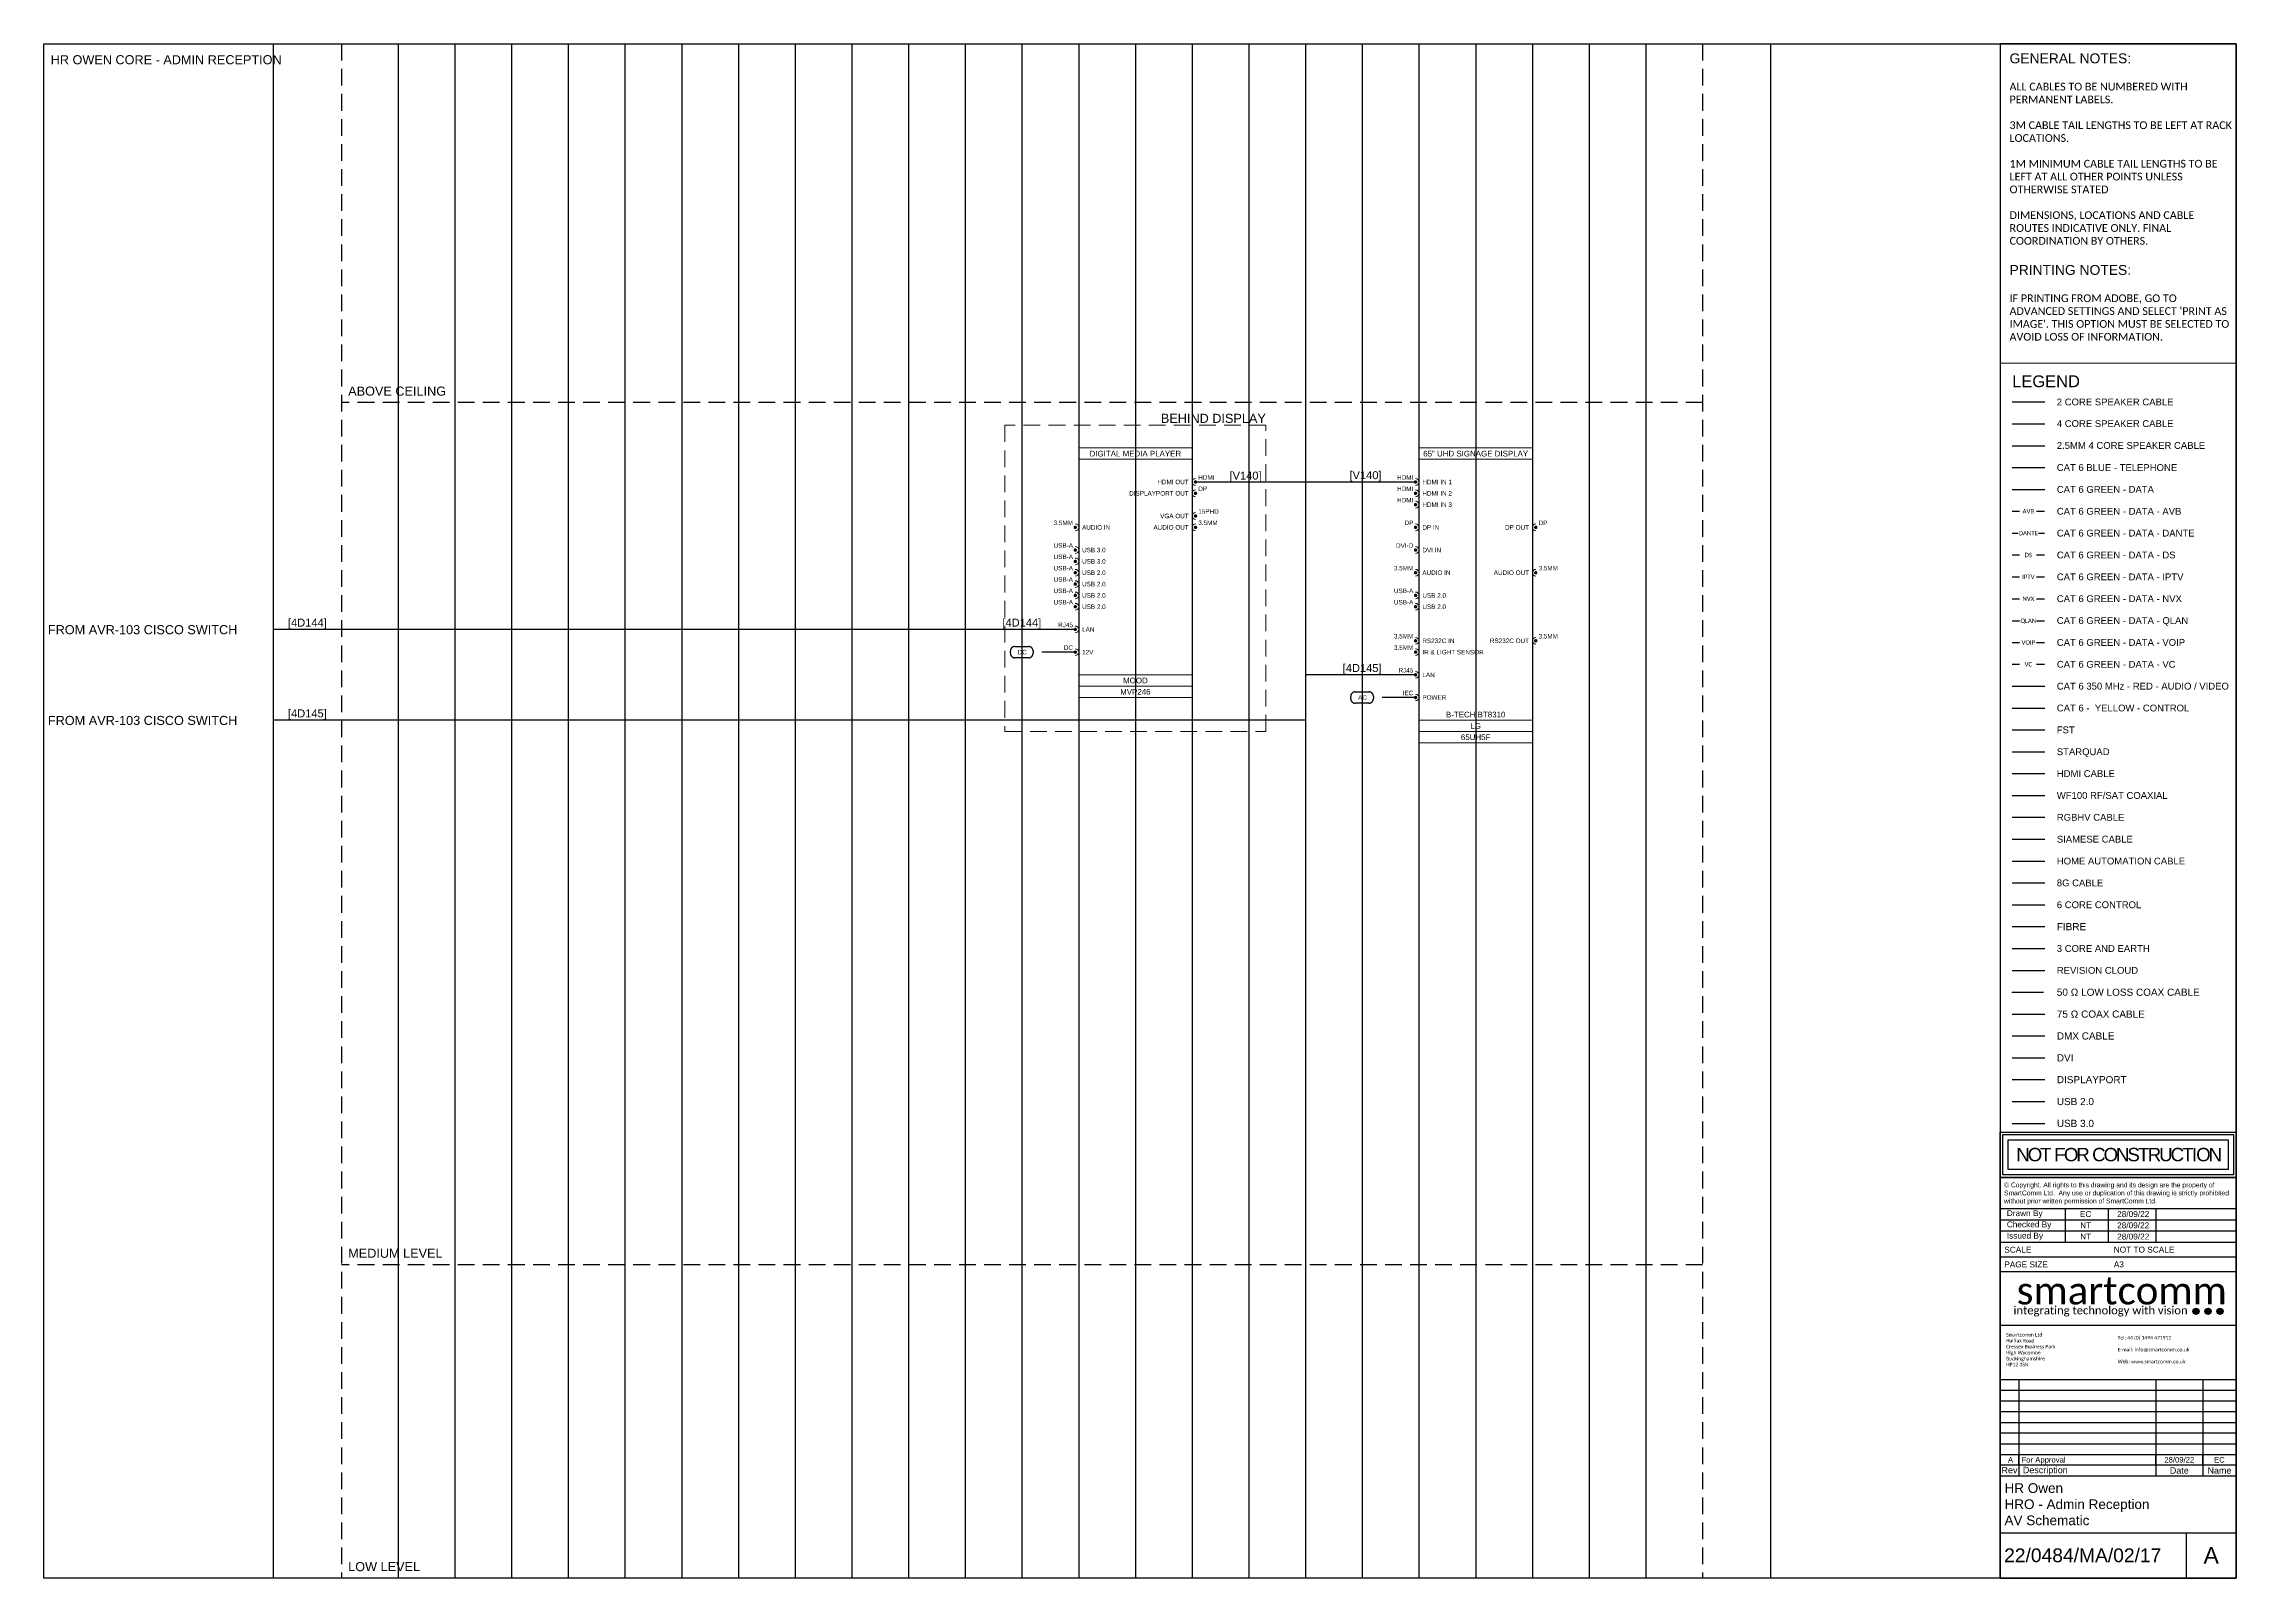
# Paper-space layout '17' of a CAD drawing. Header units: millimetres. Extents: x 6 to 404, y 1 to 279.
# The model-space entities are those that its viewports show. They can reach past a viewport. Long polylines and large blocks are cut down to what shows.
import ezdxf
from ezdxf.enums import TextEntityAlignment as Align
from ezdxf.lldxf.tags import DXFTag

# ---------------------------------------------------------------- set-up
doc = ezdxf.new("R2010")
doc.units = ezdxf.units.MM
for name, pattern in [('DASHDOT', [1, 0.5, -0.25, 0, -0.25]), ('DASHED', [0.75, 0.5, -0.25]), ('DASHED2', [0.375, 0.25, -0.125]), ('DIVIDE', [1.25, 0.5, -0.25, 0, -0.25, 0, -0.25])]:
    doc.linetypes.add(name, pattern=pattern)
for name, color, linetype in [('SC - 2 Core Speaker', 211, 'DASHED'), ('SC - 3 Core and Earth', 7, 'DIVIDE'), ('SC - 3 Core Flex', 7, 'DASHED'), ('SC - 4 Core Speaker', 211, 'Continuous'), ('SC - 50 Ohm Coax', 36, 'DASHDOT'), ('SC - 6 Core Control', 40, 'DASHED'), ('SC - 75 Ohm Coax', 36, 'DASHED'), ('SC - 8G Cable', 115, 'Continuous'), ('SC - Cat - Blue - Tel', 5, 'Continuous'), ('SC - Cat - Green - Data', 84, 'Continuous'), ('SC - Cat - Green - Data - DS', 84, 'DS'), ('SC - Cat - Green - Data - QLAN', 84, 'QLAN'), ('SC - Cat - Red - AV', 1, 'Continuous'), ('SC - Cat - Yellow - Control', 40, 'Continuous'), ('SC - Display Port', 194, 'ZIGZAG'), ('SC - DMX Cable', 30, 'Continuous'), ('SC - DVI', 192, 'DASHDOT'), ('SC - Fibre', 170, 'DASHED'), ('SC - FST', 4, 'DASHED'), ('SC - HDMI', 192, 'Continuous'), ('SC - Home Automation Cable', 62, 'DASHED'), ('SC - Induction Loop 4 Core Speaker', 211, 'DIVIDE'), ('SC - Revision Cloud', 3, 'Continuous'), ('SC - RGBHV', 252, 'DASHED'), ('SC - Siamese', 46, 'DIVIDE'), ('SC - Starquad', 4, 'Continuous'), ('SC - Text', 7, 'Continuous'), ('SC - TITLE_BLOCK', 7, 'Continuous'), ('SC - USB 2.0', 84, 'DASHED'), ('SC - USB 3.0', 84, 'DASHDOT'), ('SC - WF100', 252, 'Continuous'), ('Text', 7, 'Continuous')]:
    doc.layers.add(name, color=color, linetype=linetype)
doc.layers.add('SC - Equipment', color=7, linetype='Continuous', lineweight=13)
doc.layers.add('SC - Xlines', color=252, linetype='Continuous', plot=False)
doc.styles.add('ARIAL', font='arial.ttf')
doc.styles.add('CALIBRI', font='calibri.ttf')
doc.styles.get("Standard").update_dxf_attribs({"font": 'arial.ttf', "height": 35})
doc.styles.add('STYLE1', font='arial.ttf', dxfattribs={"height": 50})
tags = doc.linetypes.add('DS', pattern='A,1.939444,-0.075392,["DS",ARIAL,S=0.5,R=0,X=0,Y=-0.25],-1.06308,1.922084', length=5).pattern_tags.tags
tags[6] = DXFTag(74, 10)
tags = doc.linetypes.add('QLAN', pattern='A,3.942001,-0.106942,["QLAN",ARIAL,S=0.5,R=0,X=0,Y=-0.25],-1.981735,3.969322', length=10).pattern_tags.tags
tags[6] = DXFTag(74, 10)
doc.linetypes.add('ZIGZAG', pattern='A,0.00254,-5.08,[131,ltypeshp.shx,S=5.08,R=0,X=-5.08,Y=0],-10.16,[131,ltypeshp.shx,S=5.08,R=180,X=5.08,Y=0],-5.08', length=20.32254)

# ---------------------------------------------------------------- blocks, each defined once
blk = doc.blocks.new('*U53')
at = {"layer": 'SC - TITLE_BLOCK'}
for points in [[(-21.44, 8.24), (21.44, 8.24), (21.44, 0), (-21.44, 0)], [(-20.95, 7.77), (20.95, 7.77), (20.95, 0.49), (-20.95, 0.49)], [(-19.98, 6.8), (19.98, 6.8), (19.98, 1.46), (-19.98, 1.46)]]:
    blk.add_lwpolyline(points, close=True, dxfattribs=at)
at = {"layer": 'SC - TITLE_BLOCK', "insert": (0, 4.13), "char_height": 2.4285, "width": 39.9585, "attachment_point": 5, "style": 'STYLE1'}
blk.add_mtext('{\\T0.85;NOT FOR CONSTRUCTION}', dxfattribs=at)
blk = doc.blocks.new('SMARTCOMM LOGO 2019')
at = {"layer": 'SC - TITLE_BLOCK', "ltscale": 5, "true_color": 0x0fce74}
h = blk.add_hatch(color=112, dxfattribs=at)
h.dxf.hatch_style = 1
edge = h.paths.add_edge_path()
edge.add_arc((14.16, -2.37), 0.569, 0, 360)
h = blk.add_hatch(color=112, dxfattribs=at)
h.dxf.hatch_style = 1
edge = h.paths.add_edge_path()
edge.add_arc((16.32, -2.37), 0.569, 0, 360)
h = blk.add_hatch(color=112, dxfattribs=at)
h.dxf.hatch_style = 1
edge = h.paths.add_edge_path()
edge.add_arc((18.48, -2.37), 0.569, 0, 360)
at = {"layer": 'SC - TITLE_BLOCK', "color": 112, "ltscale": 5, "true_color": 0x0fce74}
for centre in [(14.16, -2.37), (16.32, -2.37), (18.48, -2.37)]:
    blk.add_circle(centre, 0.569, dxfattribs=at)
at = {"layer": 'SC - TITLE_BLOCK', "ltscale": 5, "insert": (0, 1.36), "char_height": 5, "attachment_point": 5, "style": 'CALIBRI'}
blk.add_mtext_dynamic_manual_height_columns('\\pxqd;{\\C232;\\c6885326;smart\\C253;\\c10396581;comm}', width=36.8648, gutter_width=48.7, heights=[0], dxfattribs=at)
at = {"layer": 'SC - TITLE_BLOCK', "ltscale": 5, "insert": (-3.19, -2.37), "char_height": 1.47, "attachment_point": 5, "line_spacing_factor": 0.816327, "style": 'CALIBRI'}
blk.add_mtext_dynamic_manual_height_columns('{\\C253;\\c10396581;integrating technology with} {\\C232;\\c6885326;vision}', width=69.6177, gutter_width=48.7, heights=[0], dxfattribs=at)
blk = doc.blocks.new('DrawnChkIss')
at = {"layer": 'SC - TITLE_BLOCK'}
for p, q in [((0, 9.05), (44.13, 9.05)), ((12.21, 2.75), (12.21, 9.05)), ((20.25, 2.75), (20.25, 9.05)), ((29.13, 9.05), (29.13, 2.75)), ((0, 6.95), (44.13, 6.95)), ((0, 4.85), (44.13, 4.85)), ((0, 2.75), (44.13, 2.75))]:
    blk.add_line(p, q, dxfattribs=at)
at = {"layer": 'SC - TITLE_BLOCK', "char_height": 1.1057, "width": 10.9483, "attachment_point": 4}
for s, insert in [('{\\fArial|b0|i0|c0|p34;Drawn By}', (1.26, 8)), ('{\\fArial|b0|i0|c0|p34;Checked By}', (1.26, 5.9)), ('{\\fArial|b0|i0|c0|p34;Issued By}', (1.26, 3.8))]:
    blk.add_mtext(s, dxfattribs=dict(at, insert=insert))
at = {"layer": 'SC - TITLE_BLOCK', "style": 'STYLE1'}
for tag, p in [('INITIALS', (16.01, 8)), ('DRAWDATE', (24.89, 8)), ('INITIALS', (16.01, 5.9)), ('INITIALS', (16.01, 3.8)), ('ISSUEDATE', (24.89, 3.8)), ('CHKDDATE', (24.89, 5.9))]:
    blk.add_attdef(tag, text='', height=1.11, dxfattribs=at).set_placement(p, align=Align.MIDDLE_CENTER)
blk = doc.blocks.new('RevisionDTLS')
at = {"layer": 'SC - TITLE_BLOCK', "ltscale": 5}
for p, q in [((3.4, 0), (3.4, 1.94)), ((28.3, 0), (28.3, 1.94)), ((36.8, 0), (36.8, 1.94))]:
    blk.add_line(p, q, dxfattribs=at)
blk.add_lwpolyline([(0, 1.94), (42.87, 1.94), (42.87, 0), (0, 0)], close=True, dxfattribs=at)
blk.add_attdef('REV', text='', height=1, dxfattribs=at).set_placement((1.9, 0.97), align=Align.MIDDLE)
blk.add_attdef('DESCRIPTION', text='', height=1, dxfattribs=at).set_placement((3.9, 0.97), align=Align.MIDDLE_LEFT)
for tag, p in [('DATE', (32.55, 0.97)), ('INITIAL', (39.83, 0.97))]:
    blk.add_attdef(tag, text='', height=1, dxfattribs=at).set_placement(p, align=Align.MIDDLE_CENTER)
blk = doc.blocks.new('LG 65UH5F - SCHEMATIC')
at = {"layer": 'SC - Equipment'}
for p, q in [((-25, 0), (25, 0)), ((-25, -130), (-25, 0)), ((25, 0), (25, -130)), ((25, -5), (-25, -5)), ((25, -120), (-25, -120)), ((25, -120), (-25, -120)), ((25, -125), (-25, -125)), ((25, -125), (-25, -125)), ((25, -125), (-25, -125)), ((25, -130), (-25, -130))]:
    blk.add_line(p, q, dxfattribs=at)
at = {"layer": 'SC - Equipment', "const_width": 0.7}
for points in [[(-26.1, -15, 1), (-26.9, -15, 1)], [(-26.1, -20, 1), (-26.9, -20, 1)], [(-26.1, -25, 1), (-26.9, -25, 1)], [(-26.1, -35, 1), (-26.9, -35, 1)], [(26.1, -35, -1), (26.9, -35, -1)], [(-26.1, -45, 1), (-26.9, -45, 1)], [(-26.1, -55, 1), (-26.9, -55, 1)], [(26.1, -55, -1), (26.9, -55, -1)], [(-26.1, -65, 1), (-26.9, -65, 1)], [(-26.1, -70, 1), (-26.9, -70, 1)], [(-26.1, -85, 1), (-26.9, -85, 1)], [(26.1, -85, -1), (26.9, -85, -1)], [(-26.1, -90, 1), (-26.9, -90, 1)], [(-26.1, -100, 1), (-26.9, -100, 1)], [(-26.1, -110, 1), (-26.9, -110, 1)]]:
    blk.add_lwpolyline(points, format="xyb", close=True, dxfattribs=at)
at = {"layer": 'SC - Equipment'}
for centre, start, end in [((-26.5, -15), 270, 90), ((-26.5, -20), 270, 90), ((-26.5, -25), 270, 90), ((-26.5, -35), 270, 90), ((26.5, -35), 90, 270), ((-26.5, -45), 270, 90), ((-26.5, -55), 270, 90), ((26.5, -55), 90, 270), ((-26.5, -65), 270, 90), ((-26.5, -70), 270, 90), ((-26.5, -85), 270, 90), ((26.5, -85), 90, 270), ((-26.5, -90), 270, 90), ((-26.5, -100), 270, 90), ((-26.5, -110), 270, 90)]:
    blk.add_arc(centre, 1.5, start, end, dxfattribs=at)
at = {"ltscale": 5}
for tag, p in [('DESCRIPTION', (0, -2.5)), ('BRACKET', (0, -117.5)), ('MAKE', (0, -122.5)), ('MODEL', (0, -127.5))]:
    blk.add_attdef(tag, text='', height=2.5, dxfattribs=at).set_placement(p, align=Align.MIDDLE_CENTER)
at = {"ltscale": 5, "flags": 1}
for tag, p in [('ROOM_TYPE', (45, -5)), ('LOCATION', (45, -10)), ('RACK_EQUIPMENT_(Y/N)', (45, -15)), ('IP_(Y/N)', (45, -30)), ('AMP(@240V)', (45, -40)), ('POE(WATT)', (45, -35)), ('WATT', (45, -45)), ('BTU/H', (45, -50)), ('WEIGHT(KG)', (45, -55)), ('TRANSFORMER_TAPS', (45, -60))]:
    blk.add_attdef(tag, p, '', height=2.5, dxfattribs=at)
at = {"layer": 'SC - Equipment', "ltscale": 5, "char_height": 2}
for s, insert, width, attachment_point in [('HDMI', (-27.5, -13), 5.7736, 6), ('HDMI', (-27.5, -18), 5.7736, 6), ('HDMI IN 1', (-23.5, -15), 23.5, 4), ('HDMI IN 2', (-23.5, -20), 23.5, 4), ('HDMI', (-27.5, -23), 5.7736, 6), ('HDMI IN 3', (-23.5, -25), 23.5, 4), ('DP', (-27.5, -33), 5.7736, 6), ('DP IN', (-23.5, -35), 23.5, 4), ('DP OUT', (23.5, -35), 23.5, 6), ('DP', (27.72, -33), 7.1748, 4), ('DVI-D', (-27.5, -43), 5.7736, 6), ('DVI IN', (-23.5, -45), 23.5, 4), ('3.5MM', (-27.5, -53), 5.7736, 6), ('AUDIO IN', (-23.5, -55), 23.5, 4), ('AUDIO OUT', (23.5, -55), 23.5, 6), ('3.5MM', (27.72, -53), 7.1748, 4), ('USB-A', (-27.5, -63), 5.7736, 6), ('USB-A', (-27.5, -68), 5.7736, 6), ('USB 2.0', (-23.5, -65), 29.0857, 4), ('USB 2.0', (-23.5, -70), 29.0857, 4), ('3.5MM', (-27.5, -83), 5.7736, 6), ('3.5MM', (-27.5, -88), 5.7736, 6), ('RS232C IN', (-23.5, -85), 29.0857, 4), ('RS232C OUT', (23.5, -85), 23.5, 6), ('3.5MM', (27.72, -83), 7.1748, 4), ('IR & LIGHT SENSOR', (-23.5, -90), 29.0857, 4), ('RJ45', (-27.5, -98), 5.7736, 6), ('LAN', (-23.5, -100), 23.5, 4), ('IEC', (-27.5, -108), 5.7736, 6), ('POWER', (-23.5, -110), 23.5, 4)]:
    blk.add_mtext(s, dxfattribs=dict(at, insert=insert, width=width, attachment_point=attachment_point))
blk = doc.blocks.new('MOOD MVP246 - SCHEMATIC')
at = {"layer": 'SC - Equipment'}
for p, q in [((-25, 0), (25, 0)), ((-25, -110), (-25, 0)), ((25, 0), (25, -110)), ((25, -5), (-25, -5)), ((25, -100), (-25, -100)), ((25, -100), (-25, -100)), ((25, -105), (-25, -105)), ((25, -105), (-25, -105)), ((25, -105), (-25, -105)), ((25, -110), (-25, -110))]:
    blk.add_line(p, q, dxfattribs=at)
at = {"layer": 'SC - Equipment', "const_width": 0.7}
for points in [[(26.1, -15, -1), (26.9, -15, -1)], [(26.1, -20, -1), (26.9, -20, -1)], [(-26.1, -35, 1), (-26.9, -35, 1)], [(26.1, -30, -1), (26.9, -30, -1)], [(26.1, -35, -1), (26.9, -35, -1)], [(-26.1, -45, 1), (-26.9, -45, 1)], [(-26.1, -50, 1), (-26.9, -50, 1)], [(-26.1, -55, 1), (-26.9, -55, 1)], [(-26.1, -60, 1), (-26.9, -60, 1)], [(-26.1, -65, 1), (-26.9, -65, 1)], [(-26.1, -70, 1), (-26.9, -70, 1)], [(-26.1, -80, 1), (-26.9, -80, 1)], [(-26.1, -90, 1), (-26.9, -90, 1)]]:
    blk.add_lwpolyline(points, format="xyb", close=True, dxfattribs=at)
at = {"layer": 'SC - Equipment'}
for centre, start, end in [((26.5, -15), 90, 270), ((26.5, -20), 90, 270), ((26.5, -30), 90, 270), ((-26.5, -35), 270, 90), ((26.5, -35), 90, 270), ((-26.5, -45), 270, 90), ((-26.5, -50), 270, 90), ((-26.5, -55), 270, 90), ((-26.5, -60), 270, 90), ((-26.5, -65), 270, 90), ((-26.5, -70), 270, 90), ((-26.5, -80), 270, 90), ((-26.5, -90), 270, 90)]:
    blk.add_arc(centre, 1.5, start, end, dxfattribs=at)
at = {"ltscale": 5}
for tag, p in [('DESCRIPTION', (0, -2.5)), ('MODEL', (0, -107.5)), ('MAKE', (0, -102.5))]:
    blk.add_attdef(tag, text='', height=2.5, dxfattribs=at).set_placement(p, align=Align.MIDDLE_CENTER)
at = {"ltscale": 5, "flags": 1}
for tag, p in [('ROOM_TYPE', (45, -5)), ('LOCATION', (45, -10)), ('RACK_EQUIPMENT_(Y/N)', (45, -15)), ('IP_(Y/N)', (45, -30)), ('AMP(@240V)', (45, -40)), ('POE(WATT)', (45, -35)), ('WATT', (45, -45)), ('BTU/H', (45, -50)), ('WEIGHT(KG)', (45, -55)), ('TRANSFORMER_TAPS', (45, -60))]:
    blk.add_attdef(tag, p, '', height=2.5, dxfattribs=at)
blk.add_attdef('BRACKET', text='', height=2.5, dxfattribs=at).set_placement((0, -97.5), align=Align.MIDDLE_CENTER)
at = {"layer": 'SC - Equipment', "ltscale": 5, "char_height": 2}
for s, insert, width, attachment_point in [('DISPLAYPORT OUT', (23.5, -20), 34.4972, 6), ('HDMI OUT', (23.5, -15), 23.5, 6), ('HDMI', (27.72, -13), 7.1748, 4), ('DP', (27.72, -18), 7.1748, 4), ('VGA OUT', (23.5, -30), 23.5, 6), ('15PHD', (27.72, -28), 7.1748, 4), ('3.5MM', (-27.5, -33), 5.7736, 6), ('AUDIO IN', (-23.5, -35), 23.5, 4), ('AUDIO OUT', (23.5, -35), 23.5, 6), ('3.5MM', (27.72, -33), 7.1748, 4), ('USB-A', (-27.5, -43), 5.7736, 6), ('USB-A', (-27.5, -48), 5.7736, 6), ('USB 3.0', (-23.5, -45), 23.5, 4), ('USB-A', (-27.5, -53), 5.7736, 6), ('USB-A', (-27.5, -58), 5.7736, 6), ('USB 3.0', (-23.5, -50), 23.5, 4), ('USB 2.0', (-23.5, -55), 23.5, 4), ('USB-A', (-27.5, -63), 5.7736, 6), ('USB-A', (-27.5, -68), 5.7736, 6), ('USB 2.0', (-23.5, -60), 23.5, 4), ('USB 2.0', (-23.5, -65), 23.5, 4), ('RJ45', (-27.5, -78), 5.7736, 6), ('USB 2.0', (-23.5, -70), 23.5, 4), ('DC', (-27.5, -88), 5.7736, 6), ('LAN', (-23.5, -80), 23.5, 4), ('12V', (-23.5, -90), 23.5, 4)]:
    blk.add_mtext(s, dxfattribs=dict(at, insert=insert, width=width, attachment_point=attachment_point))

msp = doc.modelspace()

# ---------------------------------------------------------------- linework, layer by layer
at = {"color": 30, "linetype": 'DASHED2', "ltscale": 5}
for p, q in [((-38923.197, -4973.253), (-38923.197, -5649.498)), ((-38323.197, -4973.253), (-38323.197, -5649.498))]:
    msp.add_line(p, q, dxfattribs=at)
at = {"color": 31, "linetype": 'DASHED2', "ltscale": 5}
for p, q in [((-38323.197, -5131.375), (-38923.197, -5131.375)), ((-38323.197, -5511.375), (-38923.197, -5511.375))]:
    msp.add_line(p, q, dxfattribs=at)
at = {"layer": 'SC - 2 Core Speaker', "ltscale": 5}
msp.add_line((-55542.596, -2641.622), (-55475.743, -2641.622), dxfattribs=at)
at = {"layer": 'SC - 3 Core and Earth', "ltscale": 5}
msp.add_line((-55542.596, -3766.622), (-55475.743, -3766.622), dxfattribs=at)
at = {"layer": 'SC - 3 Core Flex', "ltscale": 3}
for points in [[(-38626.295, -5238.875), (-38620.295, -5238.875, -0.4142136), (-38618.295, -5240.875), (-38618.295, -5241.875, -0.4142136), (-38620.295, -5243.875), (-38626.295, -5243.875, -0.4142136), (-38628.295, -5241.875), (-38628.295, -5240.875, -0.4142136)], [(-38476.295, -5258.875), (-38470.295, -5258.875, -0.4142136), (-38468.295, -5260.875), (-38468.295, -5261.875, -0.4142136), (-38470.295, -5263.875), (-38476.295, -5263.875, -0.4142136), (-38478.295, -5261.875), (-38478.295, -5260.875, -0.4142136)]]:
    msp.add_lwpolyline(points, format="xyb", close=True, dxfattribs=at)
at = {"layer": 'SC - 3 Core Flex', "ltscale": 5}
for points in [[(-38599.697, -5241.375), (-38618.295, -5241.375)], [(-38449.697, -5261.375), (-38468.295, -5261.375)]]:
    msp.add_lwpolyline(points, dxfattribs=at)
at = {"layer": 'SC - 4 Core Speaker', "ltscale": 5}
msp.add_line((-55542.596, -2686.622), (-55475.743, -2686.622), dxfattribs=at)
at = {"layer": 'SC - 50 Ohm Coax', "ltscale": 5}
msp.add_line((-55543.295, -3856.622), (-55478.441, -3856.622), dxfattribs=at)
at = {"layer": 'SC - 6 Core Control', "ltscale": 5}
msp.add_line((-55542.596, -3676.622), (-55475.743, -3676.622), dxfattribs=at)
at = {"layer": 'SC - 75 Ohm Coax', "ltscale": 5}
msp.add_line((-55542.596, -3901.622), (-55475.743, -3901.622), dxfattribs=at)
at = {"layer": 'SC - 8G Cable', "ltscale": 5}
msp.add_line((-55542.596, -3631.622), (-55475.743, -3631.622), dxfattribs=at)
at = {"layer": 'SC - Cat - Blue - Tel', "ltscale": 5}
msp.add_line((-55542.596, -2776.622), (-55475.743, -2776.622), dxfattribs=at)
at = {"layer": 'SC - Cat - Green - Data', "ltscale": 5}
for p, q in [((-55542.596, -2821.622), (-55475.743, -2821.622)), ((-55542.914, -3091.946), (-55527.886, -3091.946))]:
    msp.add_line(p, q, dxfattribs=at)
at = {"layer": 'SC - Cat - Green - Data', "ltscale": 5, "transparency": 33554687}
for p, q in [((-55542.914, -2866.622), (-55527.886, -2866.622)), ((-55492.557, -2866.622), (-55476.06, -2866.622)), ((-55542.914, -2911.622), (-55530.214, -2911.622)), ((-55488.907, -2911.622), (-55476.06, -2911.622)), ((-55542.914, -2956.622), (-55527.886, -2956.622)), ((-55492.557, -2956.622), (-55476.06, -2956.622)), ((-55542.914, -3001.622), (-55527.886, -3001.622)), ((-55492.557, -3001.622), (-55476.06, -3001.622)), ((-55542.914, -3046.622), (-55527.886, -3046.622)), ((-55492.557, -3046.622), (-55476.06, -3046.622)), ((-55492.557, -3091.946), (-55476.06, -3091.946)), ((-55542.914, -3136.622), (-55527.886, -3136.622)), ((-55492.557, -3136.622), (-55476.06, -3136.622)), ((-55542.914, -3181.622), (-55527.886, -3181.622)), ((-55492.557, -3181.622), (-55476.06, -3181.622))]:
    msp.add_line(p, q, dxfattribs=at)
at = {"layer": 'SC - Cat - Green - Data', "ltscale": 5}
msp.add_lwpolyline([(-38449.697, -5251.375), (-38498.197, -5251.375), (-38498.197, -5271.375), (-38953.197, -5271.375)], dxfattribs=at)
at = {"layer": 'SC - Cat - Green - Data - DS', "ltscale": 5}
msp.add_lwpolyline([(-38599.697, -5231.375), (-38953.197, -5231.375)], dxfattribs=at)
at = {"layer": 'SC - Cat - Red - AV', "ltscale": 5}
msp.add_line((-55542.596, -3226.622), (-55475.743, -3226.622), dxfattribs=at)
at = {"layer": 'SC - Cat - Yellow - Control', "ltscale": 5}
msp.add_line((-55542.596, -3271.622), (-55475.743, -3271.622), dxfattribs=at)
at = {"layer": 'SC - Display Port', "ltscale": 0.1}
msp.add_line((-55542.596, -4036.622), (-55475.743, -4036.622), dxfattribs=at)
at = {"layer": 'SC - DMX Cable', "ltscale": 5}
msp.add_line((-55542.596, -3946.622), (-55475.743, -3946.622), dxfattribs=at)
at = {"layer": 'SC - DVI', "ltscale": 5}
msp.add_line((-55542.596, -3991.622), (-55475.743, -3991.622), dxfattribs=at)
at = {"layer": 'SC - Equipment', "color": 251, "linetype": 'DASHED2', "ltscale": 5, "true_color": 0x636466}
msp.add_lwpolyline([(-38515.696, -5141.375), (-38630.696, -5141.375), (-38630.696, -5276.375), (-38515.697, -5276.375)], close=True, dxfattribs=at)
at = {"layer": 'SC - Fibre', "ltscale": 5}
msp.add_line((-55542.596, -3721.622), (-55475.743, -3721.622), dxfattribs=at)
at = {"layer": 'SC - FST', "ltscale": 5}
msp.add_line((-55542.596, -3316.622), (-55475.743, -3316.622), dxfattribs=at)
at = {"layer": 'SC - HDMI', "ltscale": 5}
msp.add_line((-55542.596, -3406.622), (-55475.743, -3406.622), dxfattribs=at)
msp.add_lwpolyline([(-38546.697, -5166.375), (-38449.697, -5166.375)], dxfattribs=at)
at = {"layer": 'SC - Home Automation Cable', "ltscale": 5}
msp.add_line((-55542.596, -3586.622), (-55475.743, -3586.622), dxfattribs=at)
at = {"layer": 'SC - Induction Loop 4 Core Speaker', "ltscale": 5}
msp.add_line((-55542.596, -2731.622), (-55475.743, -2731.622), dxfattribs=at)
at = {"layer": 'SC - Revision Cloud', "ltscale": 5}
msp.add_line((-55542.596, -3811.622), (-55475.743, -3811.622), dxfattribs=at)
at = {"layer": 'SC - RGBHV', "ltscale": 5}
msp.add_line((-55542.596, -3496.622), (-55475.743, -3496.622), dxfattribs=at)
at = {"layer": 'SC - Siamese', "ltscale": 5}
msp.add_line((-55542.596, -3541.622), (-55475.743, -3541.622), dxfattribs=at)
at = {"layer": 'SC - Starquad', "ltscale": 5}
msp.add_line((-55542.596, -3361.622), (-55475.743, -3361.622), dxfattribs=at)
at = {"layer": 'SC - USB 2.0', "ltscale": 5}
msp.add_line((-55542.596, -4081.622), (-55475.743, -4081.622), dxfattribs=at)
at = {"layer": 'SC - USB 3.0', "ltscale": 5}
msp.add_line((-55542.596, -4126.622), (-55475.743, -4126.622), dxfattribs=at)
at = {"layer": 'SC - WF100', "ltscale": 5}
msp.add_line((-55542.596, -3451.622), (-55475.743, -3451.622), dxfattribs=at)
at = {"layer": 'SC - Xlines', "ltscale": 5, "transparency": 33554687}
msp.add_lwpolyline([(-39054.333, -4973.253), (-38192.06, -4973.253), (-38192.06, -5649.498), (-39054.333, -5649.498)], close=True, dxfattribs=at)
at = {"layer": 'SC - Xlines', "ltscale": 5}
for points in [[(-38953.197, -4973.253), (-38953.197, -5649.498)], [(-38873.197, -4973.253), (-38873.197, -5649.498)], [(-38823.197, -4973.253), (-38823.197, -5649.498)], [(-38773.197, -4973.253), (-38773.197, -5649.498)], [(-38723.197, -4973.253), (-38723.197, -5649.498)], [(-38673.197, -4973.253), (-38673.197, -5649.498)], [(-38623.197, -4973.253), (-38623.197, -5649.498)], [(-38573.197, -4973.253), (-38573.197, -5649.498)], [(-38523.197, -4973.253), (-38523.197, -5649.498)], [(-38473.197, -4973.253), (-38473.197, -5649.498)], [(-38423.197, -4973.253), (-38423.197, -5649.498)], [(-38373.197, -4973.253), (-38373.197, -5649.498)], [(-38293.197, -4973.253), (-38293.197, -5649.498)]]:
    msp.add_lwpolyline(points, dxfattribs=at)
at = {"layer": 'SC - Xlines', "color": 250, "ltscale": 5}
for points in [[(-38898.197, -4973.253), (-38898.197, -5649.498)], [(-38848.197, -4973.253), (-38848.197, -5649.498)], [(-38798.197, -4973.253), (-38798.197, -5649.498)], [(-38748.197, -4973.253), (-38748.197, -5649.498)], [(-38698.197, -4973.253), (-38698.197, -5649.498)], [(-38648.197, -4973.253), (-38648.197, -5649.498)], [(-38598.197, -4973.253), (-38598.197, -5649.498)], [(-38548.197, -4973.253), (-38548.197, -5649.498)], [(-38498.197, -4973.253), (-38498.197, -5649.498)], [(-38448.197, -4973.253), (-38448.197, -5649.498)], [(-38398.197, -4973.253), (-38398.197, -5649.498)], [(-38348.197, -4973.253), (-38348.197, -5649.498)]]:
    msp.add_lwpolyline(points, dxfattribs=at)

# ---------------------------------------------------------------- block references
at = {"ltscale": 5}
for name, p, values in [('MOOD MVP246 - SCHEMATIC', (-38573.197, -5151.375), {'DESCRIPTION': 'DIGITAL MEDIA PLAYER', 'MAKE': 'MOOD', 'MODEL': 'MVP246'}), ('LG 65UH5F - SCHEMATIC', (-38423.197, -5151.375), {'DESCRIPTION': '65" UHD SIGNAGE DISPLAY', 'MAKE': 'LG', 'MODEL': '65UH5F', 'BRACKET': 'B-TECH BT8310'})]:
    msp.add_blockref(name, p, dxfattribs=at).add_auto_attribs(values)

# ---------------------------------------------------------------- texts
at = {"layer": 'SC - Cat - Green - Data - QLAN', "ltscale": 5, "transparency": 33554687, "style": 'CALIBRI'}
for s, p in [('AVB', (-55509.487, -2866.622)), ('DANTE', (-55509.487, -2911.622)), ('DS', (-55509.487, -2956.622)), ('IPTV', (-55509.487, -3001.622)), ('NVX', (-55509.487, -3046.622)), ('VOIP', (-55509.487, -3136.622)), ('VC', (-55509.487, -3181.622))]:
    msp.add_text(s, height=9.0259, dxfattribs=at).set_placement(p, align=Align.MIDDLE_CENTER)
at = {"layer": 'SC - Cat - Green - Data - QLAN', "ltscale": 5, "style": 'CALIBRI'}
msp.add_text('QLAN', height=9.0259, dxfattribs=at).set_placement((-55509.487, -3091.946), align=Align.MIDDLE_CENTER)
at = {"layer": 'SC - Equipment', "color": 251, "linetype": 'DASHED2', "ltscale": 5, "true_color": 0x636466, "insert": (-38515.696, -5140.375), "char_height": 4, "attachment_point": 9, "style": 'ARIAL'}
msp.add_mtext('BEHIND DISPLAY', dxfattribs=at)
at = {"layer": 'SC - Text', "style": 'STYLE1'}
for s, height, p in [('2 CORE SPEAKER CABLE', 14, (-55450.898, -2641.622)), ('4 CORE SPEAKER CABLE', 14, (-55450.898, -2686.144)), ('2.5MM 4 CORE SPEAKER CABLE', 14, (-55450.898, -2731.144)), ('CAT 6 BLUE - TELEPHONE', 14, (-55450.898, -2776.622)), ('CAT 6 GREEN - DATA', 14, (-55450.898, -2821.622)), ('CAT 6 GREEN - DATA - AVB', 14, (-55450.898, -2866.622)), ('CAT 6 GREEN - DATA - DANTE', 14, (-55450.898, -2911.622)), ('CAT 6 GREEN - DATA - DS', 14, (-55450.898, -2956.622)), ('CAT 6 GREEN - DATA - IPTV', 14, (-55450.898, -3001.622)), ('CAT 6 GREEN - DATA - NVX', 14, (-55450.898, -3046.622)), ('CAT 6 GREEN - DATA - QLAN', 14, (-55450.898, -3091.622)), ('CAT 6 GREEN - DATA - VOIP', 14, (-55450.898, -3136.622)), ('CAT 6 GREEN - DATA - VC', 14, (-55450.898, -3181.622)), ('CAT 6 350 MHz - RED - AUDIO / VIDEO', 14, (-55450.898, -3226.622)), ('CAT 6 -  YELLOW - CONTROL', 14, (-55450.898, -3271.622)), ('FST', 14, (-55450.898, -3316.622)), ('STARQUAD', 14, (-55450.898, -3361.622)), ('HDMI CABLE', 14, (-55450.898, -3406.622)), ('WF100 RF/SAT COAXIAL', 14, (-55450.898, -3451.622)), ('RGBHV CABLE', 14, (-55450.898, -3496.622)), ('SIAMESE CABLE', 14, (-55450.898, -3541.622)), ('HOME AUTOMATION CABLE', 14, (-55450.898, -3586.622)), ('8G CABLE', 14, (-55450.898, -3631.622)), ('6 CORE CONTROL', 14, (-55450.898, -3676.622)), ('FIBRE', 14.7, (-55450.898, -3721.622)), ('3 CORE AND EARTH', 14, (-55450.898, -3766.622)), ('REVISION CLOUD', 14, (-55450.898, -3811.622)), ('50 Ω LOW LOSS COAX CABLE', 14.7, (-55450.898, -3856.622)), ('75 Ω COAX CABLE', 14.7, (-55450.898, -3901.622)), ('DMX CABLE', 14.7, (-55450.898, -3946.622)), ('DVI', 14.7, (-55450.898, -3991.622)), ('DISPLAYPORT', 14.7, (-55450.898, -4036.622)), ('USB 2.0', 14.7, (-55450.898, -4081.622)), ('USB 3.0', 14.7, (-55450.898, -4126.622))]:
    msp.add_text(s, height=height, dxfattribs=at).set_placement(p, align=Align.MIDDLE_LEFT)
at = {"layer": 'SC - Text', "insert": (-39051.333, -4978.253), "char_height": 4, "width": 104.71098, "attachment_point": 1, "style": 'ARIAL'}
msp.add_mtext('HR OWEN CORE - ADMIN RECEPTION', dxfattribs=at)
at = {"layer": 'SC - Text', "char_height": 4, "attachment_point": 7, "style": 'ARIAL'}
for s, insert in [('ABOVE CEILING', (-38920.197, -5128.375)), ('MEDIUM LEVEL', (-38920.197, -5508.375)), ('LOW LEVEL', (-38920.197, -5646.498))]:
    msp.add_mtext(s, dxfattribs=dict(at, insert=insert))
at = {"layer": 'SC - Text'}
for s, insert, char_height, width, attachment_point in [('[V140]', (-38531.697, -5166.375), 3.5, 15.57197, 7), ('[V140]', (-38464.697, -5166.175), 3.5, 14.6761, 9), ('[4D144]', (-38938.197, -5231.175), 3.5, 12.99494, 8), ('[4D144]', (-38614.697, -5231.175), 3.5, 14.6761, 9), ('FROM AVR-103 CISCO SWITCH', (-39052.552, -5231.499), 4, 112.13429, 4), ('[4D145]', (-38464.697, -5251.175), 3.5, 14.6761, 9), ('[4D145]', (-38938.197, -5271.175), 3.5, 12.99494, 8), ('FROM AVR-103 CISCO SWITCH', (-39052.552, -5271.499), 4, 112.13429, 4)]:
    msp.add_mtext(s, dxfattribs=dict(at, insert=insert, char_height=char_height, width=width, attachment_point=attachment_point))
at = {"layer": 'Text', "char_height": 2, "width": 143.97126, "attachment_point": 5}
for s, insert in [('DC', (-38623.095, -5241.375)), ('AC', (-38473.095, -5261.375))]:
    msp.add_mtext(s, dxfattribs=dict(at, insert=insert))

psp = doc.layouts.new('17')

# ---------------------------------------------------------------- linework, layer by layer
at = {"layer": 'SC - TITLE_BLOCK'}
for p, q in [((361.02, 59.17), (403.89, 59.17)), ((361.02, 56.5), (403.89, 56.5)), ((361.02, 46.78), (403.89, 46.78)), ((361.02, 36.89), (403.89, 36.89)), ((364.43, 36.89), (364.43, 19.4)), ((389.32, 36.89), (389.32, 19.4)), ((397.82, 36.89), (397.82, 19.4)), ((361.02, 34.95), (403.89, 34.95)), ((361.02, 33), (403.89, 33)), ((361.02, 31.06), (403.89, 31.06)), ((361.02, 29.12), (403.89, 29.12)), ((403.89, 27.18), (361.03, 27.18)), ((361.03, 25.23), (403.89, 25.23)), ((361.03, 23.29), (403.89, 23.29)), ((403.89, 21.35), (361.03, 21.35)), ((361.03, 19.4), (403.89, 19.4)), ((361.02, 9.08), (403.89, 9.08)), ((394.82, 9.08), (394.82, 0.83)), ((403.89, 9.08), (403.89, 0.83))]:
    psp.add_line(p, q, dxfattribs=at)
for points in [[(5.76, 279.44), (403.89, 279.44), (403.89, 0.83), (5.76, 0.83)], [(361.02, 0.83), (403.89, 0.83), (403.89, 279.44), (361.02, 279.44)], [(361.02, 73.6), (403.89, 73.6), (403.89, 0.83), (361.02, 0.83)]]:
    psp.add_lwpolyline(points, close=True, dxfattribs=at)
at = {"layer": 'SC - TITLE_BLOCK', "ltscale": 5}
psp.add_lwpolyline([(361.03, 23.29), (403.89, 23.29), (403.89, 21.35), (361.03, 21.35)], close=True, dxfattribs=at)

# ---------------------------------------------------------------- block references
at = {"layer": 'SC - TITLE_BLOCK'}
for name, p in [('*U53', (382.46, 73.6)), ('SMARTCOMM LOGO 2019', (382.46, 51.64))]:
    psp.add_blockref(name, p, dxfattribs=at)
ref = psp.add_blockref('DrawnChkIss', (361.02, 59.17), dxfattribs=dict(at, xscale=0.9713833740178799, yscale=0.9713833740178799, zscale=0.9713833740178799))
ref.add_attrib('INITIALS', 'EC', dxfattribs={"height": 1.074, "style": 'STYLE1'}).set_placement((376.57, 66.94), align=Align.MIDDLE_CENTER)
ref.add_attrib('INITIALS', 'NT', dxfattribs={"height": 1.074, "style": 'STYLE1'}).set_placement((376.57, 64.9), align=Align.MIDDLE_CENTER)
ref.add_attrib('INITIALS', 'NT', dxfattribs={"height": 1.074, "style": 'STYLE1'}).set_placement((376.57, 62.86), align=Align.MIDDLE_CENTER)
ref.add_attrib('DRAWDATE', '28/09/22', dxfattribs={"height": 1.074, "style": 'STYLE1'}).set_placement((385.2, 66.94), align=Align.MIDDLE_CENTER)
ref.add_attrib('CHKDDATE', '28/09/22', dxfattribs={"height": 1.074, "style": 'STYLE1'}).set_placement((385.2, 64.9), align=Align.MIDDLE_CENTER)
ref.add_attrib('ISSUEDATE', '28/09/22', dxfattribs={"height": 1.074, "style": 'STYLE1'}).set_placement((385.2, 62.86), align=Align.MIDDLE_CENTER)
at = {"layer": 'SC - TITLE_BLOCK', "ltscale": 5}
psp.add_blockref('RevisionDTLS', (361.02, 21.35), dxfattribs=at).add_auto_attribs({'REV': 'A', 'DESCRIPTION': 'For Approval', 'DATE': '28/09/22', 'INITIAL': 'EC'})

# ---------------------------------------------------------------- texts
at = {"layer": 'SC - TITLE_BLOCK', "style": 'STYLE1'}
psp.add_text('LEGEND', height=2.142, dxfattribs=at).set_placement((369.37, 219.24), align=Align.TOP_CENTER)
for s, insert, char_height, width, attachment_point in [("\\pxsm1;{\\H1.09091x;GENERAL NOTES:\\P\\H0.77778x;\\P\\fCalibri|b0|i0|c0|p34;\\C16;\\c128;ALL CABLES TO BE NUMBERED WITH PERMANENT LABELS. \\P\\P3M CABLE TAIL LENGTHS TO BE LEFT AT RACK LOCATIONS.\\P\\P1M MINIMUM CABLE TAIL LENGTHS TO BE LEFT AT ALL OTHER POINTS UNLESS OTHERWISE STATED\\P\\PDIMENSIONS, LOCATIONS AND CABLE ROUTES INDICATIVE ONLY. FINAL COORDINATION BY OTHERS.\\P\\H1.17857x;\\P\\fArial|b0|i0|c0|p34;\\H1.09091x;\\C256;PRINTING NOTES:\\P\\H0.77778x;\\P\\fCalibri|b0|i0|c0|p34;\\C16;\\c128;IF PRINTING FROM ADOBE, GO TO ADVANCED SETTINGS AND SELECT 'PRINT AS IMAGE'. THIS OPTION MUST BE SELECTED TO AVOID LOSS OF INFORMATION.}", (362.74, 277.71), 1.65, 40.2654, 1), ('{\\H1.809x;HR Owen\\PHRO - Admin Reception\\PAV Schematic}', (361.82, 14.24), 0.9714, 42.097, 4), ('22/0484/MA/02/17', (361.76, 4.96), 2.5, 36.0638, 4), ('A', (399.36, 4.96), 3, 6.0711, 5)]:
    psp.add_mtext(s, dxfattribs=dict(at, insert=insert, char_height=char_height, width=width, attachment_point=attachment_point))
at = {"layer": 'SC - TITLE_BLOCK', "linetype": 'Continuous', "insert": (361.73, 72.67), "char_height": 0.87425, "width": 41.1092, "attachment_point": 1}
psp.add_mtext('{\\fArial|b0|i0|c0|p32;© \\fArial|b0|i0|c0|p34;Copyright. All rights to this drawing and its design are the property of  SmartComm Ltd.  Any use or duplication of this drawing is strictly prohibited without prior written permission of SmartComm Ltd.}', dxfattribs=at)
at = {"layer": 'SC - TITLE_BLOCK'}
for s, insert, char_height, width, attachment_point in [('{\\fArial|b0|i0|c0|p34;SCALE}', (361.78, 61), 1.0741, 11.6831, 1), ('{\\fArial|b0|i0|c0|p34;NOT TO SCALE}', (381.67, 61.02), 1.0741, 11.3211, 1), ('PAGE SIZE', (361.78, 58.33), 1.074, 11.6831, 1), ('A3', (381.67, 58.35), 1.074, 11.3211, 1), ('{\\fCalibri|b0|i0|c0|p34;\\H0.7222x;Smartcomm Ltd\\PHalifax Road\\PCressex Business Park \\PHigh Wycombe\\PBuckinghamshire\\PHP12 3SN}', (362.12, 42.32), 0.9, 24.8732, 4), ('{\\fCalibri|b0|i0|c0|p34;\\H0.7222x;Tel: 44 (0) 1494 471912\\P\\PE-mail: info@smartcomm.co.uk\\P\\PWeb: www.smartcomm.co.uk}', (382.38, 42.32), 0.9, 13.4347, 4), ('{\\fArial|b0|i0|c0|p34;Rev}', (362.73, 20.44), 1.1657, 3.3998, 5), ('{\\fArial|b0|i0|c0|p34;Description}', (365.16, 20.29), 1.1657, 24.1644, 4), ('{\\fArial|b0|i0|c0|p34;Date}', (393.57, 20.38), 1.1657, 8.4996, 5), ('{\\fArial|b0|i0|c0|p34;Name}', (400.86, 20.38), 1.1657, 6.0711, 5)]:
    psp.add_mtext(s, dxfattribs=dict(at, insert=insert, char_height=char_height, width=width, attachment_point=attachment_point))

# ---------------------------------------------------------------- viewports
at = {"layer": '0'}
psp.add_viewport(center=(183.39, 140.14), size=(355.26, 278.6054), view_center_point=(-38623.197, -5311.375), view_height=676.24468, dxfattribs=at)
at = {"layer": 'SC - TITLE_BLOCK'}
psp.add_viewport(center=(382.46, 151.63), size=(42.87, 139.596), view_center_point=(-55324.659, -3353.296), view_height=1582.3987, status=3, dxfattribs=at)

doc.saveas('drawing.dxf')
